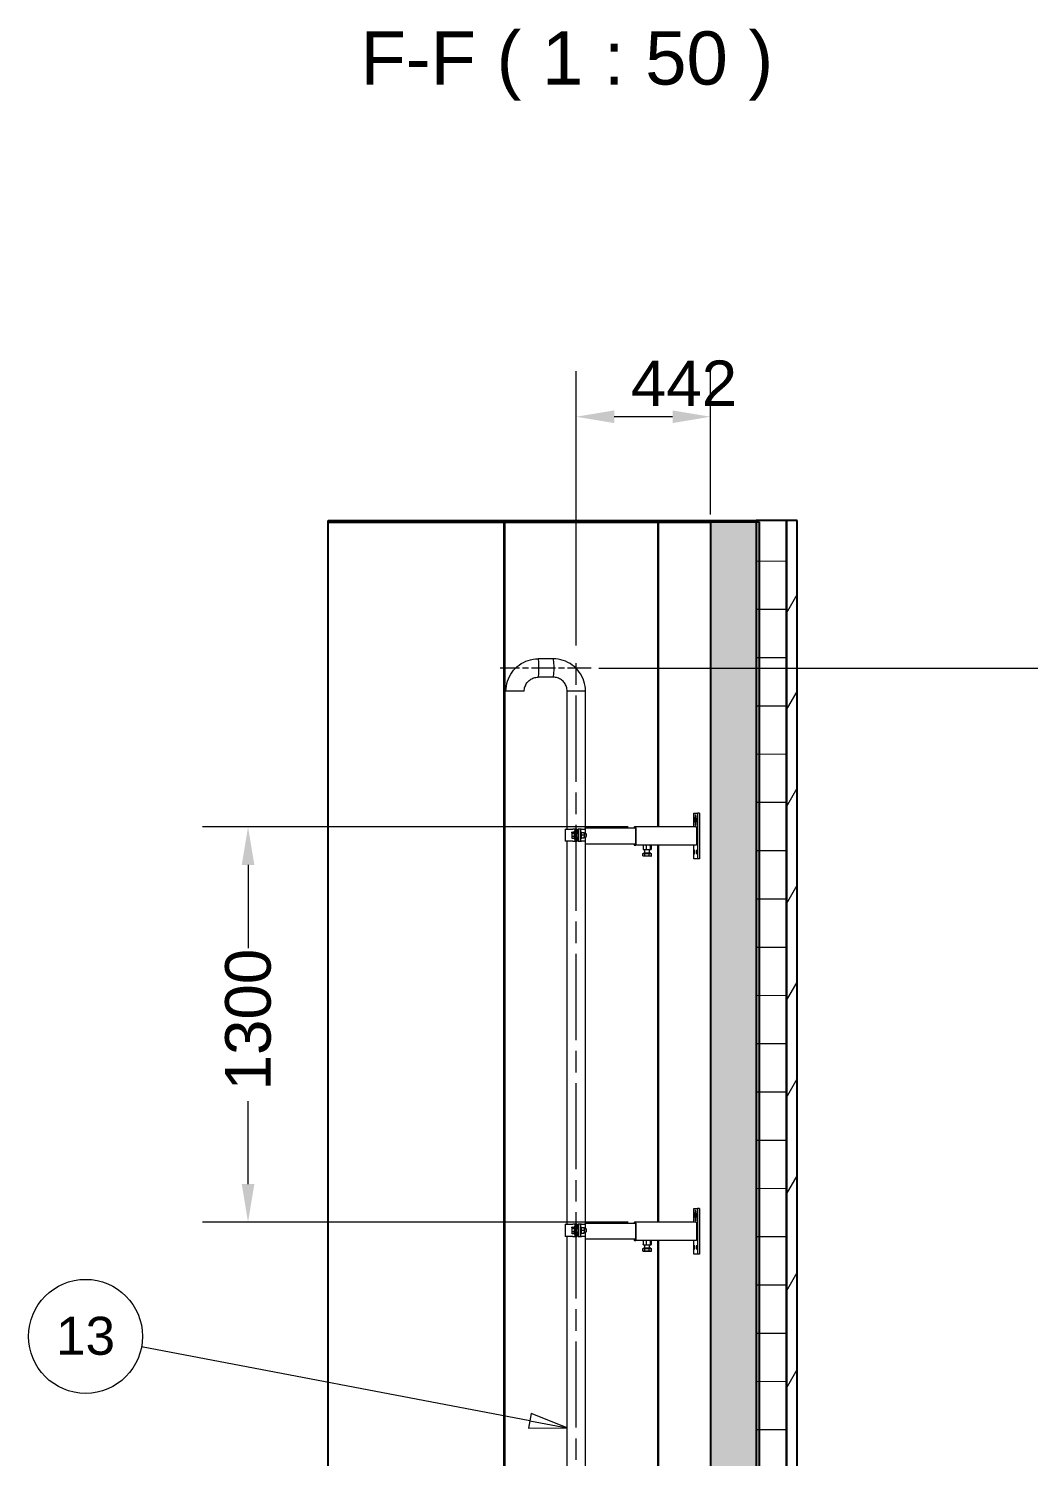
# Model space of a CAD drawing. Header units: millimetres. Extents: x -4172 to 126100, y -2 to 142133.
# Drawn here: x 33828 to 40407, y 9114 to 18509 of the extents above; entities that cross this region are included whole.
import ezdxf

# ---------------------------------------------------------------- set-up
doc = ezdxf.new("R2010")
doc.units = ezdxf.units.MM
doc.header["$LTSCALE"] = 100
doc.linetypes.add('CHAIN', pattern=[0.3543, 0.2362, -0.0295, 0.0591, -0.0295])
for name, color, linetype, lineweight in [('Centerline', 7, 'Continuous', 18), ('Dimension', 7, 'Continuous', 18), ('Hatch', 7, 'Continuous', 18), ('Symbol', 7, 'Continuous', 18), ('Visible', 7, 'Continuous', 25)]:
    doc.layers.add(name, color=color, linetype=linetype, lineweight=lineweight)
doc.layers.add('P_Condensate (CS)', color=40, linetype='Continuous', lineweight=18, true_color=0xffbf00)
doc.layers.add('P_Condensate Centerline', color=40, linetype='CHAIN', lineweight=18, true_color=0xffbf00)
doc.styles.add('Label Text', font='arial.ttf')
doc.styles.add('Note Text', font='arial.ttf')
doc.styles.add('Title', font='arial.ttf')
doc.dimstyles.new('Default - Method 2b', dxfattribs={"dimscale": 100, "dimtxt": 3, "dimasz": 2.5, "dimexe": 3, "dimexo": 0.5, "dimgap": 0.7, "dimtad": 0, "dimtoh": 1, "dimdec": 1, "dimrnd": 1e-08, "dimtxsty": 'Title', "dimcen": 0.09, "dimdle": 10, "dimclrd": 256, "dimclre": 256, "dimclrt": 7, "dimadec": 0, "dimazin": 2, "dimtfac": 0.833333, "dimtdec": 1, "dimtmove": 0, "dimatfit": 3, "dimfxl": 1, "dimtolj": 1, "dimlwd": -1, "dimlwe": -1, "dimarcsym": 0})

# ---------------------------------------------------------------- blocks, each defined once
blk = doc.blocks.new('*D80')
at = {"layer": 'Defpoints', "color": 0, "transparency": 16777216}
for p in [(37431.9, 15954.8), (38315.3, 15261.5), (37431.9, 14399.5)]:
    blk.add_point(p, dxfattribs=at)
at = {"layer": 'Dimension', "transparency": 16777216}
for p, q in [((37431.9, 14449.5), (37431.9, 16254.8)), ((38315.3, 15311.5), (38315.3, 16254.8)), ((38065.3, 15954.8), (37681.9, 15954.8))]:
    blk.add_line(p, q, dxfattribs=at)
for points in [[(37681.9, 15996.4), (37681.9, 15913.1), (37431.9, 15954.8)], [(38065.3, 15996.4), (38065.3, 15913.1), (38315.3, 15954.8)]]:
    blk.add_solid(points, dxfattribs=at)
at = {"layer": 'Dimension', "color": 7, "transparency": 16777216, "insert": (37791, 16024.8), "char_height": 300, "attachment_point": 7, "style": 'Title'}
blk.add_mtext('\\A1;442', dxfattribs=at)
blk = doc.blocks.new('*D81')
at = {"layer": 'Defpoints', "color": 0, "transparency": 16777216}
for p in [(37530.4, 14301.5), (39252.5, 4301.5), (40822, 4301.5)]:
    blk.add_point(p, dxfattribs=at)
at = {"layer": 'Dimension', "transparency": 16777216}
for p, q in [((37580.4, 14301.5), (41122, 14301.5)), ((40822, 14051.5), (40822, 9819)), ((40822, 4551.5), (40822, 8784.1)), ((39302.5, 4301.5), (41122, 4301.5))]:
    blk.add_line(p, q, dxfattribs=at)
for points in [[(40780.4, 14051.5), (40863.7, 14051.5), (40822, 14301.5)], [(40780.4, 4551.5), (40863.7, 4551.5), (40822, 4301.5)]]:
    blk.add_solid(points, dxfattribs=at)
at = {"layer": 'Dimension', "color": 7, "transparency": 16777216, "insert": (40975.2, 8854.1), "char_height": 300, "attachment_point": 7, "rotation": 90, "style": 'Title'}
blk.add_mtext('\\A1;5000', dxfattribs=at)
blk = doc.blocks.new('Balloon38')
at = {"layer": 'Symbol'}
for p, q in [((371.26, 93.482), (345.706, 98.342)), ((371.353, 93.974), (371.166, 92.991)), ((373.716, 93.015), (371.353, 93.974)), ((371.166, 92.991), (373.716, 93.015)), ((371.26, 93.482), (373.716, 93.015))]:
    blk.add_line(p, q, dxfattribs=at)
at = {"layer": 'Symbol', "flags": 128}
blk.add_lwpolyline([(371.166, 92.991), (373.716, 93.015), (371.353, 93.974), (371.166, 92.991)], dxfattribs=at)
at = {"layer": 'Symbol'}
blk.add_circle((342.026, 99.041), 3.75, dxfattribs=at)
blk.add_solid([(371.166, 92.991), (373.716, 93.015), (371.353, 93.974), (371.166, 92.991)], dxfattribs=at)
at = {"layer": 'Symbol', "insert": (342.026, 99.062), "char_height": 2.5, "attachment_point": 5, "style": 'Note Text'}
blk.add_mtext('13', dxfattribs=at)
blk = doc.blocks.new('*D90')
at = {"layer": 'Defpoints', "color": 0, "transparency": 16777216}
for p in [(35271.9, 13255.5), (37823.2, 13255.5), (37823.2, 10655.5)]:
    blk.add_point(p, dxfattribs=at)
at = {"layer": 'Dimension', "transparency": 16777216}
for p, q in [((37773.2, 13255.5), (34971.9, 13255.5)), ((35271.9, 13005.5), (35271.9, 12458.9)), ((35271.9, 10905.5), (35271.9, 11452.2)), ((37773.2, 10655.5), (34971.9, 10655.5))]:
    blk.add_line(p, q, dxfattribs=at)
for points in [[(35230.3, 13005.5), (35313.6, 13005.5), (35271.9, 13255.5)], [(35230.3, 10905.5), (35313.6, 10905.5), (35271.9, 10655.5)]]:
    blk.add_solid(points, dxfattribs=at)
at = {"layer": 'Dimension', "color": 7, "transparency": 16777216, "insert": (35425.2, 11522.2), "char_height": 300, "attachment_point": 7, "rotation": 90, "style": 'Title'}
blk.add_mtext('\\A1;1300', dxfattribs=at)

msp = doc.modelspace()

# ---------------------------------------------------------------- hatches: boundary and pattern name
at = {"layer": 'Hatch'}
h = msp.add_hatch(dxfattribs=at)
h.set_pattern_fill('AR-CONC', color=256, scale=53.832768, angle=165.122692, style=0)
h.set_pattern_definition([(215.1227, (0, 0), (-364.504, 131.7854), [40.3746, -444.1203]), (160.1227, (0, 0), (-31.775, -410.5295), [32.2997, -355.2963]), (265.5741, (-30.38, 11), (-396.279, -278.744), [34.313, -377.4442]), (211.3069, (-27.64, -104.06), (-532.389, 233.626), [60.562, -666.1805]), (261.7583, (-72, -84.6), (-620.926, -377.631), [51.47, -566.167]), (156.3069, (-27.64, -104.06), (-620.926, -377.631), [48.4495, -532.944]), (186.1227, (-72.76, -64.22), (-254.9116, 291.9772), [40.3746, -444.1203]), (131.1227, (-72.76, -64.22), (-226.8196, -343.6524), [32.2997, -355.2963]), (236.5741, (-94, -39.9), (-481.7312, -51.6752), [34.313, -377.4442]), (202.6227, (0, 0), (-52.3377, -171.51792), [0, -350.9896, 0, -360.6795, 0, -356.6421]), (172.6227, (0, 0), (-191.3842, -168.8449), [0, -205.6412, 0, -342.9147, 0, -135.9277]), (132.6227, (116.02, -30.82), (-274.62065, 85.5175), [0, -134.5819, 0, -419.8956, 0, -557.1692]), (122.6227, (168.05, -44.64), (-317.2572, 28.5227), [0, -174.9565, 0, -278.8537, 0, -395.6708])])
h.paths.add_polyline_path([(38315.34, 3201.54), (38636.32, 3201.54), (38636.32, 3541.54), (38636.32, 15261.54), (38615.62, 15261.54), (38315.34, 15261.54)])
h = msp.add_hatch(dxfattribs=at)
h.set_pattern_fill('ANSI31', color=256, scale=2540, angle=135.12267, style=0)
h.set_pattern_definition([(180.1227, (0, 0), (0.6798, -317.4993), [])])
h.paths.add_polyline_path([(38615.62, 15271.54), (38615.62, 15261.54), (38615.62, 3541.54), (38636.32, 3541.54), (38815.62, 3541.54), (38815.62, 15271.54)])
h = msp.add_hatch(dxfattribs=at)
h.set_pattern_fill('ANSI31', color=256, scale=2540, angle=195.122868, style=0)
h.set_pattern_definition([(240.1229, (0, 0), (275.3029, -158.16), [])])
h.paths.add_polyline_path([(38885.62, 15271.54), (38815.62, 15271.54), (38815.62, 3541.54), (38885.62, 3541.54)])

# ---------------------------------------------------------------- linework, layer by layer
at = {"layer": 'Centerline', "linetype": 'CHAIN', "ltscale": 6.66334}
msp.add_line((37530.39, 14301.54), (36930.73, 14301.54), dxfattribs=at)
at = {"layer": 'P_Condensate (CS)'}
for p, q in [((37280.39, 14361.84), (37180.73, 14361.84)), ((37280.39, 14241.24), (37180.73, 14241.24)), ((37089.55, 14149.54), (36968.95, 14149.54)), ((37492.17, 14149.54), (37371.57, 14149.54)), ((37371.57, 13241.54), (37371.57, 14149.54)), ((37492.17, 14149.54), (37371.57, 14149.54)), ((37492.17, 13249.54), (37492.17, 14149.54)), ((38204.77, 13345.54), (38229.57, 13345.54)), ((38204.77, 13255.54), (38204.77, 13345.54)), ((38229.57, 13345.54), (38229.57, 13045.54)), ((38241.53, 13345.54), (38229.57, 13345.54)), ((38241.53, 13345.54), (38241.53, 13045.54)), ((37489.99, 13249.54), (37489.99, 13241.54)), ((37489.99, 13249.54), (37491.08, 13249.54)), ((37491.08, 13249.54), (37821.35, 13249.54)), ((37813.58, 13251.54), (37813.58, 13249.54)), ((37823.17, 13255.54), (37813.91, 13255.54)), ((37821.35, 13249.54), (37823.01, 13249.54)), ((37823.01, 13249.54), (37823.01, 13141.54)), ((38221.8, 13255.54), (37823.17, 13255.54)), ((37823.5, 13139.54), (37823.5, 13251.54)), ((38214.66, 13306.54), (38217.17, 13336.95)), ((38215.93, 13306.54), (38214.66, 13306.54)), ((38217.17, 13335.54), (38214.86, 13307.54)), ((38214.86, 13307.54), (38216.02, 13307.54)), ((38215.16, 13306.54), (38215.24, 13307.54)), ((38215.93, 13306.54), (38216.02, 13306.54)), ((38215.93, 13264.54), (38215.93, 13306.54)), ((38218.41, 13264.54), (38215.93, 13264.54)), ((38216.02, 13307.54), (38216.02, 13265.54)), ((38216.02, 13265.54), (38218.33, 13265.54)), ((38216.31, 13322.68), (38216.47, 13322.68)), ((38216.31, 13313.95), (38216.31, 13322.68)), ((38216.43, 13264.54), (38216.43, 13265.54)), ((38216.47, 13322.68), (38216.47, 13313.95)), ((38216.73, 13309.98), (38217.06, 13309.98)), ((38217, 13322.68), (38217.15, 13322.68)), ((38217, 13313.9), (38217, 13322.68)), ((38217.15, 13322.68), (38217.15, 13313.95)), ((38217.17, 13336.95), (38219.69, 13306.54)), ((38219.49, 13307.54), (38217.17, 13335.54)), ((38217.17, 13335.54), (38217.29, 13335.54)), ((38217.37, 13322.68), (38217.66, 13322.68)), ((38217.37, 13308.68), (38217.37, 13322.68)), ((38217.53, 13308.68), (38217.37, 13308.68)), ((38217.65, 13321.07), (38217.53, 13321.07)), ((38217.53, 13321.07), (38217.53, 13315.49)), ((38217.53, 13315.49), (38217.63, 13315.49)), ((38217.53, 13313.9), (38217.53, 13308.68)), ((38217.66, 13313.9), (38217.53, 13313.9)), ((38217.63, 13315.49), (38218.01, 13315.49)), ((38217.65, 13321.07), (38218.03, 13321.07)), ((38217.87, 13321.07), (38217.87, 13322.37)), ((38217.87, 13314.32), (38217.87, 13315.49)), ((38217.88, 13316.33), (38218.06, 13316.33)), ((38218.33, 13265.54), (38218.33, 13307.54)), ((38218.33, 13307.54), (38219.49, 13307.54)), ((38218.33, 13265.54), (38218.41, 13265.54)), ((38218.41, 13306.54), (38218.41, 13264.54)), ((38219.69, 13306.54), (38218.41, 13306.54)), ((38218.83, 13306.54), (38218.83, 13307.54)), ((38219.49, 13307.54), (38219.6, 13307.54)), ((38222.13, 13251.54), (38222.13, 13139.54)), ((37359.57, 13241.54), (37409.64, 13241.54)), ((37359.57, 13241.54), (37359.57, 13161.54)), ((37409.64, 13161.54), (37359.57, 13161.54)), ((37371.57, 10641.54), (37371.57, 13161.54)), ((37402.59, 13219.06), (37403.44, 13221.47)), ((37402.59, 13184.01), (37402.62, 13183.94)), ((37403.59, 13221.9), (37416.54, 13221.9)), ((37404.29, 13181.18), (37417.23, 13181.18)), ((37405.23, 13215.34), (37418.17, 13215.34)), ((37405.57, 13194.98), (37418.51, 13194.98)), ((37420.67, 13241.54), (37409.64, 13241.54)), ((37409.64, 13161.54), (37420.67, 13161.54)), ((37416.54, 13221.9), (37417.35, 13218.62)), ((37417.12, 13219.54), (37417.88, 13219.54)), ((37417.87, 13188.08), (37417.23, 13181.18)), ((37417.35, 13218.62), (37418.17, 13215.34)), ((37417.45, 13183.54), (37417.88, 13183.54)), ((37418.51, 13194.98), (37417.87, 13188.08)), ((37422.86, 13225.54), (37417.88, 13225.54)), ((37422.86, 13177.54), (37417.88, 13177.54)), ((37418.17, 13215.34), (37418.34, 13205.16)), ((37418.34, 13205.16), (37418.51, 13194.98)), ((37425.02, 13241.54), (37420.67, 13241.54)), ((37420.67, 13161.54), (37425.02, 13161.54)), ((37436.98, 13241.54), (37425.02, 13241.54)), ((37425.02, 13161.54), (37436.98, 13161.54)), ((37437.42, 13213.54), (37446.78, 13213.54)), ((37437.42, 13189.54), (37446.78, 13189.54)), ((37444.49, 13241.54), (37444.59, 13241.54)), ((37444.49, 13241.54), (37444.49, 13213.54)), ((37444.49, 13189.54), (37444.49, 13161.54)), ((37444.59, 13161.54), (37444.49, 13161.54)), ((37448.94, 13241.54), (37444.59, 13241.54)), ((37444.59, 13161.54), (37448.94, 13161.54)), ((37460.9, 13241.54), (37448.94, 13241.54)), ((37448.94, 13161.54), (37460.9, 13161.54)), ((37465.13, 13241.54), (37460.9, 13241.54)), ((37460.9, 13161.54), (37465.13, 13161.54)), ((37463.72, 13225.54), (37461.21, 13225.54)), ((37463.72, 13177.54), (37461.21, 13177.54)), ((37465.13, 13241.54), (37491.99, 13241.54)), ((37491.99, 13161.54), (37465.13, 13161.54)), ((37465.59, 13219.54), (37483.5, 13219.54)), ((37465.59, 13183.54), (37483.5, 13183.54)), ((37484.36, 13201.54), (37466.45, 13201.54)), ((37483.99, 13219.06), (37483.82, 13219.54)), ((37483.99, 13184.01), (37483.82, 13183.54)), ((37484.76, 13213.54), (37495.61, 13213.54)), ((37484.76, 13189.54), (37495.61, 13189.54)), ((37491.99, 13213.54), (37491.99, 13230.54)), ((37491.99, 13143.54), (37491.99, 13189.54)), ((37492.65, 13213.54), (37492.65, 13230.54)), ((37492.65, 13143.54), (37492.65, 13189.54)), ((37497.67, 13211.5), (37495.69, 13213.5)), ((37497.67, 13191.57), (37495.69, 13189.58)), ((37491.99, 13143.54), (37492.65, 13143.54)), ((37492.17, 10649.54), (37492.17, 13143.54)), ((37823.01, 13143.54), (37492.65, 13143.54)), ((37813.58, 13143.54), (37813.58, 13139.54)), ((37813.91, 13135.54), (37823.17, 13135.54)), ((37814.08, 13141.54), (37814.08, 13143.54)), ((37823.01, 13141.54), (37814.08, 13141.54)), ((38221.8, 13135.54), (37823.17, 13135.54)), ((37870.61, 13064.89), (37870.61, 13081.94)), ((37870.61, 13081.94), (37876.77, 13081.94)), ((37871.36, 13134.19), (37871.36, 13107.89)), ((37874.27, 13063.54), (37871.48, 13064.55)), ((37874.27, 13135.54), (37873.28, 13135.18)), ((37874.27, 13106.54), (37873.28, 13106.9)), ((37874.27, 13106.54), (37880.96, 13106.54)), ((37922.27, 13083.54), (37874.27, 13083.54)), ((37874.27, 13081.94), (37874.27, 13083.54)), ((37876.77, 13063.54), (37874.27, 13063.54)), ((37876.77, 13081.94), (37882.93, 13081.94)), ((37896.76, 13063.54), (37876.77, 13063.54)), ((37880.96, 13106.54), (37904.01, 13106.54)), ((37882.27, 13083.54), (37882.27, 13106.54)), ((37882.93, 13081.94), (37896.76, 13081.94)), ((37882.93, 13064.89), (37882.93, 13081.94)), ((37890.56, 13134.19), (37890.56, 13107.89)), ((37896.76, 13081.94), (37910.58, 13081.94)), ((37918.26, 13063.54), (37896.76, 13063.54)), ((37904.01, 13106.54), (37921.32, 13106.54)), ((37910.58, 13064.89), (37910.58, 13081.94)), ((37910.58, 13081.94), (37918.26, 13081.94)), ((37914.27, 13083.54), (37914.27, 13106.54)), ((37917.46, 13134.19), (37917.46, 13107.89)), ((37918.26, 13081.94), (37925.93, 13081.94)), ((37922.27, 13063.54), (37918.26, 13063.54)), ((37921.32, 13106.54), (37922.27, 13106.54)), ((37922.27, 13135.54), (37923.26, 13135.18)), ((37922.27, 13106.54), (37923.26, 13106.9)), ((37922.27, 13081.94), (37922.27, 13083.54)), ((37922.27, 13063.54), (37925.06, 13064.55)), ((37925.18, 13134.19), (37925.18, 13107.89)), ((37925.93, 13064.89), (37925.93, 13081.94)), ((38204.77, 13045.54), (38204.77, 13135.54)), ((38229.57, 13045.54), (38204.77, 13045.54)), ((38241.53, 13045.54), (38229.57, 13045.54)), ((38204.77, 10745.54), (38229.57, 10745.54)), ((38204.77, 10655.54), (38204.77, 10745.54)), ((38214.66, 10706.54), (38217.17, 10736.95)), ((38217.17, 10735.54), (38214.86, 10707.54)), ((38216.31, 10722.68), (38216.47, 10722.68)), ((38216.31, 10713.95), (38216.31, 10722.68)), ((38216.47, 10722.68), (38216.47, 10713.95)), ((38217, 10722.68), (38217.15, 10722.68)), ((38217, 10713.9), (38217, 10722.68)), ((38217.15, 10722.68), (38217.15, 10713.95)), ((38217.17, 10736.95), (38219.69, 10706.54)), ((38219.49, 10707.54), (38217.17, 10735.54)), ((38217.17, 10735.54), (38217.29, 10735.54)), ((38217.37, 10722.68), (38217.66, 10722.68)), ((38217.37, 10708.68), (38217.37, 10722.68)), ((38217.65, 10721.07), (38217.53, 10721.07)), ((38217.53, 10721.07), (38217.53, 10715.49)), ((38217.53, 10715.49), (38217.63, 10715.49)), ((38217.53, 10713.9), (38217.53, 10708.68)), ((38217.66, 10713.9), (38217.53, 10713.9)), ((38217.63, 10715.49), (38218.01, 10715.49)), ((38217.65, 10721.07), (38218.03, 10721.07)), ((38217.87, 10721.07), (38217.87, 10722.37)), ((38217.87, 10714.32), (38217.87, 10715.49)), ((38217.88, 10716.33), (38218.06, 10716.33)), ((38229.57, 10745.54), (38229.57, 10445.54)), ((38241.53, 10745.54), (38229.57, 10745.54)), ((38241.53, 10745.54), (38241.53, 10445.54)), ((37359.57, 10641.54), (37409.64, 10641.54)), ((37359.57, 10641.54), (37359.57, 10561.54)), ((37402.59, 10619.06), (37403.44, 10621.47)), ((37403.59, 10621.9), (37416.54, 10621.9)), ((37420.67, 10641.54), (37409.64, 10641.54)), ((37416.54, 10621.9), (37417.35, 10618.62)), ((37417.12, 10619.54), (37417.88, 10619.54)), ((37417.35, 10618.62), (37418.17, 10615.34)), ((37422.86, 10625.54), (37417.88, 10625.54)), ((37425.02, 10641.54), (37420.67, 10641.54)), ((37436.98, 10641.54), (37425.02, 10641.54)), ((37444.49, 10641.54), (37444.59, 10641.54)), ((37444.49, 10641.54), (37444.49, 10613.54)), ((37448.94, 10641.54), (37444.59, 10641.54)), ((37460.9, 10641.54), (37448.94, 10641.54)), ((37465.13, 10641.54), (37460.9, 10641.54)), ((37463.72, 10625.54), (37461.21, 10625.54)), ((37465.13, 10641.54), (37491.99, 10641.54)), ((37465.59, 10619.54), (37483.5, 10619.54)), ((37483.99, 10619.06), (37483.82, 10619.54)), ((37489.99, 10649.54), (37489.99, 10641.54)), ((37489.99, 10649.54), (37491.08, 10649.54)), ((37491.08, 10649.54), (37821.35, 10649.54)), ((37491.99, 10613.54), (37491.99, 10630.54)), ((37492.65, 10613.54), (37492.65, 10630.54)), ((37813.58, 10651.54), (37813.58, 10649.54)), ((37823.17, 10655.54), (37813.91, 10655.54)), ((37821.35, 10649.54), (37823.01, 10649.54)), ((37823.01, 10649.54), (37823.01, 10541.54)), ((38221.8, 10655.54), (37823.17, 10655.54)), ((37823.5, 10539.54), (37823.5, 10651.54)), ((38215.93, 10706.54), (38214.66, 10706.54)), ((38214.86, 10707.54), (38216.02, 10707.54)), ((38215.16, 10706.54), (38215.24, 10707.54)), ((38215.93, 10706.54), (38216.02, 10706.54)), ((38215.93, 10664.54), (38215.93, 10706.54)), ((38218.41, 10664.54), (38215.93, 10664.54)), ((38216.02, 10707.54), (38216.02, 10665.54)), ((38216.02, 10665.54), (38218.33, 10665.54)), ((38216.43, 10664.54), (38216.43, 10665.54)), ((38216.73, 10709.98), (38217.06, 10709.98)), ((38217.53, 10708.68), (38217.37, 10708.68)), ((38218.33, 10665.54), (38218.33, 10707.54)), ((38218.33, 10707.54), (38219.49, 10707.54)), ((38218.33, 10665.54), (38218.41, 10665.54)), ((38218.41, 10706.54), (38218.41, 10664.54)), ((38219.69, 10706.54), (38218.41, 10706.54)), ((38218.83, 10706.54), (38218.83, 10707.54)), ((38219.49, 10707.54), (38219.6, 10707.54)), ((38222.13, 10651.54), (38222.13, 10539.54)), ((37409.64, 10561.54), (37359.57, 10561.54)), ((37371.57, 8041.54), (37371.57, 10561.54)), ((37402.59, 10584.01), (37402.62, 10583.94)), ((37404.29, 10581.18), (37417.23, 10581.18)), ((37405.23, 10615.34), (37418.17, 10615.34)), ((37405.57, 10594.98), (37418.51, 10594.98)), ((37409.64, 10561.54), (37420.67, 10561.54)), ((37417.87, 10588.08), (37417.23, 10581.18)), ((37417.45, 10583.54), (37417.88, 10583.54)), ((37418.51, 10594.98), (37417.87, 10588.08)), ((37422.86, 10577.54), (37417.88, 10577.54)), ((37418.17, 10615.34), (37418.34, 10605.16)), ((37418.34, 10605.16), (37418.51, 10594.98)), ((37420.67, 10561.54), (37425.02, 10561.54)), ((37425.02, 10561.54), (37436.98, 10561.54)), ((37437.42, 10613.54), (37446.78, 10613.54)), ((37437.42, 10589.54), (37446.78, 10589.54)), ((37444.49, 10589.54), (37444.49, 10561.54)), ((37444.59, 10561.54), (37444.49, 10561.54)), ((37444.59, 10561.54), (37448.94, 10561.54)), ((37448.94, 10561.54), (37460.9, 10561.54)), ((37460.9, 10561.54), (37465.13, 10561.54)), ((37463.72, 10577.54), (37461.21, 10577.54)), ((37491.99, 10561.54), (37465.13, 10561.54)), ((37465.59, 10583.54), (37483.5, 10583.54)), ((37484.36, 10601.54), (37466.45, 10601.54)), ((37483.99, 10584.01), (37483.82, 10583.54)), ((37484.76, 10613.54), (37495.61, 10613.54)), ((37484.76, 10589.54), (37495.61, 10589.54)), ((37491.99, 10543.54), (37491.99, 10589.54)), ((37491.99, 10543.54), (37492.65, 10543.54)), ((37492.17, 8049.54), (37492.17, 10543.54)), ((37492.65, 10543.54), (37492.65, 10589.54)), ((37823.01, 10543.54), (37492.65, 10543.54)), ((37497.67, 10611.5), (37495.69, 10613.5)), ((37497.67, 10591.57), (37495.69, 10589.58)), ((37813.58, 10543.54), (37813.58, 10539.54)), ((37813.91, 10535.54), (37823.17, 10535.54)), ((37814.08, 10541.54), (37814.08, 10543.54)), ((37823.01, 10541.54), (37814.08, 10541.54)), ((38221.8, 10535.54), (37823.17, 10535.54)), ((37871.36, 10534.19), (37871.36, 10507.89)), ((37874.27, 10535.54), (37873.28, 10535.18)), ((37890.56, 10534.19), (37890.56, 10507.89)), ((37917.46, 10534.19), (37917.46, 10507.89)), ((37922.27, 10535.54), (37923.26, 10535.18)), ((37925.18, 10534.19), (37925.18, 10507.89)), ((38204.77, 10445.54), (38204.77, 10535.54)), ((37870.61, 10464.89), (37870.61, 10481.94)), ((37870.61, 10481.94), (37876.77, 10481.94)), ((37874.27, 10463.54), (37871.48, 10464.55)), ((37874.27, 10506.54), (37873.28, 10506.9)), ((37874.27, 10506.54), (37880.96, 10506.54)), ((37922.27, 10483.54), (37874.27, 10483.54)), ((37874.27, 10481.94), (37874.27, 10483.54)), ((37876.77, 10463.54), (37874.27, 10463.54)), ((37876.77, 10481.94), (37882.93, 10481.94)), ((37896.76, 10463.54), (37876.77, 10463.54)), ((37880.96, 10506.54), (37904.01, 10506.54)), ((37882.27, 10483.54), (37882.27, 10506.54)), ((37882.93, 10481.94), (37896.76, 10481.94)), ((37882.93, 10464.89), (37882.93, 10481.94)), ((37896.76, 10481.94), (37910.58, 10481.94)), ((37918.26, 10463.54), (37896.76, 10463.54)), ((37904.01, 10506.54), (37921.32, 10506.54)), ((37910.58, 10464.89), (37910.58, 10481.94)), ((37910.58, 10481.94), (37918.26, 10481.94)), ((37914.27, 10483.54), (37914.27, 10506.54)), ((37918.26, 10481.94), (37925.93, 10481.94)), ((37922.27, 10463.54), (37918.26, 10463.54)), ((37921.32, 10506.54), (37922.27, 10506.54)), ((37922.27, 10506.54), (37923.26, 10506.9)), ((37922.27, 10481.94), (37922.27, 10483.54)), ((37922.27, 10463.54), (37925.06, 10464.55)), ((37925.93, 10464.89), (37925.93, 10481.94)), ((38229.57, 10445.54), (38204.77, 10445.54)), ((38241.53, 10445.54), (38229.57, 10445.54))]:
    msp.add_line(p, q, dxfattribs=at)
for centre, major_axis, start_param, end_param in [((37180.73, 14301.54), (0, -60.3), 0.0000001, 3.1415927), ((37180.73, 14301.54), (0, 60.3), 3.1415927, 6.2831853), ((37280.39, 14301.54), (0, -60.3), 0, 3.1415927), ((37280.39, 14301.54), (0, -60.3), 0, 3.1415927), ((37491.08, 13230.54), (0, 19), 4.712389, 6.2831853), ((37813.91, 13251.54), (0, 4), 0, 1.5707963), ((37823.17, 13251.54), (0, 4), 4.712389, 6.2831853), ((38221.8, 13251.54), (0, 4), 4.712389, 6.2831853), ((37402.93, 13201.54), (0, 18), 0.7259889, 1.7731864), ((37402.93, 13201.54), (0, -18), 4.9147791, 5.9619766), ((37402.93, 13201.54), (0, 18), 5.9619766, 7.0091742), ((37402.93, 13201.54), (0, -18), 5.9619766, 7.0091742), ((37402.93, 13201.54), (0, 18), 4.9147791, 5.9619766), ((37402.93, 13201.54), (0, -18), 0.7259889, 1.7731864), ((37417.88, 13201.54), (0, 24), 2.5836552, 6.899932), ((37417.88, 13201.54), (0, 18), 3.1415927, 6.2831853), ((37422.86, 13201.54), (0, 24), 3.1415927, 6.2831853), ((37413.93, 13201.54), (0, -140), 1.2810462, 1.8605464), ((37425.89, 13201.54), (0, 140), 4.4226389, 5.0021391), ((37446.78, 13201.54), (0, 12), 3.1415927, 6.2831853), ((37437.85, 13201.54), (0, -140), 1.2810462, 1.8605464), ((37449.81, 13201.54), (0, 140), 4.4226389, 5.0021391), ((37463.72, 13201.54), (0, 24), 3.1415927, 6.2831853), ((37483.65, 13201.54), (0, 18), 5.2359878, 6.0532258), ((37483.65, 13201.54), (0, -18), 0.2299595, 1.0471976), ((37483.65, 13201.54), (0, -18), 1.0471976, 2.0943951), ((37495.61, 13201.54), (0, 12), 3.1415927, 6.2831853), ((37497.6, 13201.54), (0, 10), 3.2246508, 6.2001272), ((37813.91, 13139.54), (0, -4), 4.712389, 6.2831853), ((37823.17, 13139.54), (0, -4), 0, 1.5707963), ((38221.8, 13139.54), (0, -4), 0, 1.5707963), ((37402.93, 10601.54), (0, 18), 5.9619766, 7.0091742), ((37402.93, 10601.54), (0, 18), 4.9147791, 5.9619766), ((37417.88, 10601.54), (0, 24), 2.5836552, 6.899932), ((37417.88, 10601.54), (0, 18), 3.1415927, 6.2831853), ((37422.86, 10601.54), (0, 24), 3.1415927, 6.2831853), ((37413.93, 10601.54), (0, -140), 1.2810462, 1.8605464), ((37425.89, 10601.54), (0, 140), 4.4226389, 5.0021391), ((37437.85, 10601.54), (0, -140), 1.2810462, 1.8605464), ((37449.81, 10601.54), (0, 140), 4.4226389, 5.0021391), ((37463.72, 10601.54), (0, 24), 3.1415927, 6.2831853), ((37483.65, 10601.54), (0, 18), 5.2359878, 6.0532258), ((37491.08, 10630.54), (0, 19), 4.712389, 6.2831853), ((37813.91, 10651.54), (0, 4), 0, 1.5707963), ((37823.17, 10651.54), (0, 4), 4.712389, 6.2831853), ((38221.8, 10651.54), (0, 4), 4.712389, 6.2831853), ((37402.93, 10601.54), (0, 18), 0.7259889, 1.7731864), ((37402.93, 10601.54), (0, -18), 4.9147791, 5.9619766), ((37402.93, 10601.54), (0, -18), 5.9619766, 7.0091742), ((37402.93, 10601.54), (0, -18), 0.7259889, 1.7731864), ((37446.78, 10601.54), (0, 12), 3.1415927, 6.2831853), ((37483.65, 10601.54), (0, -18), 0.2299595, 1.0471976), ((37483.65, 10601.54), (0, -18), 1.0471976, 2.0943951), ((37495.61, 10601.54), (0, 12), 3.1415927, 6.2831853), ((37497.6, 10601.54), (0, 10), 3.2246508, 6.2001272), ((37813.91, 10539.54), (0, -4), 4.712389, 6.2831853), ((37823.17, 10539.54), (0, -4), 0, 1.5707963), ((38221.8, 10539.54), (0, -4), 0, 1.5707963)]:
    msp.add_ellipse(centre, major_axis=major_axis, ratio=0.0826786, start_param=start_param, end_param=end_param, dxfattribs=at)
for centre in [(38208.49, 13300.54), (38225.85, 13300.54), (38208.49, 13090.54), (38225.85, 13090.54), (38208.49, 10700.54), (38225.85, 10700.54), (38208.49, 10490.54), (38225.85, 10490.54)]:
    msp.add_ellipse(centre, major_axis=(0, 14), ratio=0.0826786, dxfattribs=at)
for points in [[(36968.95, 14149.54), (36968.95, 14171.75), (36972.46, 14193.95), (36986.14, 14236.21), (36996.32, 14256.26), (37022.37, 14292.23), (37038.23, 14308.15), (37074.11, 14334.31), (37094.13, 14344.55), (37136.34, 14358.31), (37158.53, 14361.84), (37180.73, 14361.84)], [(37492.17, 14149.54), (37492.17, 14171.75), (37488.67, 14193.95), (37474.98, 14236.21), (37464.81, 14256.26), (37438.76, 14292.23), (37422.89, 14308.15), (37387.01, 14334.31), (37367, 14344.55), (37324.79, 14358.31), (37302.59, 14361.84), (37280.39, 14361.84)], [(37089.55, 14149.54), (37089.55, 14159.16), (37091.07, 14168.78), (37097, 14187.08), (37101.4, 14195.75), (37112.65, 14211.29), (37119.49, 14218.15), (37134.94, 14229.41), (37143.55, 14233.81), (37161.68, 14239.72), (37171.21, 14241.24), (37180.73, 14241.24)], [(37371.57, 14149.54), (37371.57, 14159.16), (37370.05, 14168.78), (37364.13, 14187.08), (37359.72, 14195.75), (37348.47, 14211.29), (37341.63, 14218.15), (37326.18, 14229.41), (37317.58, 14233.81), (37299.44, 14239.72), (37289.92, 14241.24), (37280.39, 14241.24)]]:
    msp.add_open_spline(points, degree=3, knots=[3.1415927, 3.1415927, 3.1415927, 3.1415927, 3.4557519, 3.4557519, 3.7699112, 3.7699112, 4.0840704, 4.0840704, 4.3982297, 4.3982297, 4.712389, 4.712389, 4.712389, 4.712389], dxfattribs=at)
for points in [[(38216.43, 13309.68), (38216.36, 13310.41), (38216.31, 13312.45), (38216.31, 13313.95)], [(38216.73, 13308.39), (38216.63, 13308.39), (38216.48, 13309.04), (38216.43, 13309.68)], [(38216.47, 13313.95), (38216.47, 13312.97), (38216.49, 13311.66), (38216.52, 13311.12)], [(38216.52, 13311.12), (38216.55, 13310.56), (38216.66, 13309.98), (38216.73, 13309.98)], [(38216.73, 13309.98), (38216.81, 13309.98), (38216.92, 13310.56), (38216.95, 13311.12)], [(38217.04, 13309.68), (38216.99, 13309.03), (38216.84, 13308.39), (38216.73, 13308.39)], [(38216.92, 13309.68), (38216.91, 13309.83), (38216.9, 13309.98)], [(38216.98, 13309.12), (38216.95, 13309.36), (38216.92, 13309.68)], [(38216.95, 13311.12), (38216.98, 13311.66), (38217, 13312.96), (38217, 13313.9)], [(38217.15, 13313.95), (38217.15, 13312.49), (38217.1, 13310.4), (38217.04, 13309.68)], [(38217.63, 13315.49), (38217.73, 13315.49), (38217.84, 13315.86), (38217.88, 13316.33)], [(38217.86, 13320.54), (38217.82, 13320.84), (38217.73, 13321.07), (38217.65, 13321.07)], [(38217.66, 13322.68), (38217.77, 13322.68), (38217.91, 13322.28), (38217.97, 13321.81)], [(38218, 13315.36), (38217.94, 13314.64), (38217.78, 13313.9), (38217.66, 13313.9)], [(38217.94, 13318.41), (38217.94, 13319.13), (38217.9, 13320.2), (38217.86, 13320.54)], [(38217.88, 13316.33), (38217.91, 13316.75), (38217.94, 13317.74), (38217.94, 13318.41)], [(38217.97, 13321.81), (38218.03, 13321.28), (38218.1, 13319.63), (38218.1, 13318.46)], [(38218.1, 13318.46), (38218.1, 13317.56), (38218.05, 13315.92), (38218, 13315.36)], [(38216.43, 10709.68), (38216.36, 10710.41), (38216.31, 10712.45), (38216.31, 10713.95)], [(38216.47, 10713.95), (38216.47, 10712.97), (38216.49, 10711.66), (38216.52, 10711.12)], [(38216.52, 10711.12), (38216.55, 10710.56), (38216.66, 10709.98), (38216.73, 10709.98)], [(38216.73, 10709.98), (38216.81, 10709.98), (38216.92, 10710.56), (38216.95, 10711.12)], [(38216.95, 10711.12), (38216.98, 10711.66), (38217, 10712.96), (38217, 10713.9)], [(38217.15, 10713.95), (38217.15, 10712.49), (38217.1, 10710.4), (38217.04, 10709.68)], [(38217.63, 10715.49), (38217.73, 10715.49), (38217.84, 10715.86), (38217.88, 10716.33)], [(38217.86, 10720.54), (38217.82, 10720.84), (38217.73, 10721.07), (38217.65, 10721.07)], [(38217.66, 10722.68), (38217.77, 10722.68), (38217.91, 10722.28), (38217.97, 10721.81)], [(38218, 10715.36), (38217.94, 10714.64), (38217.78, 10713.9), (38217.66, 10713.9)], [(38217.94, 10718.41), (38217.94, 10719.13), (38217.9, 10720.2), (38217.86, 10720.54)], [(38217.88, 10716.33), (38217.91, 10716.75), (38217.94, 10717.74), (38217.94, 10718.41)], [(38217.97, 10721.81), (38218.03, 10721.28), (38218.1, 10719.63), (38218.1, 10718.46)], [(38218.1, 10718.46), (38218.1, 10717.56), (38218.05, 10715.92), (38218, 10715.36)], [(38216.73, 10708.39), (38216.63, 10708.39), (38216.48, 10709.04), (38216.43, 10709.68)], [(38217.04, 10709.68), (38216.99, 10709.03), (38216.84, 10708.39), (38216.73, 10708.39)], [(38216.92, 10709.68), (38216.91, 10709.83), (38216.9, 10709.98)], [(38216.98, 10709.12), (38216.95, 10709.36), (38216.92, 10709.68)]]:
    msp.add_open_spline(points, degree=2, dxfattribs=at)
for points, weights in [([(37402.62, 13183.94), (37403.07, 13182.65), (37404.29, 13181.18)], [1.01113920297, 1.03410532363, 1.00403051866]), ([(37403.4, 13218.62), (37403.02, 13220.14), (37403.59, 13221.9)], [1, 1.04004449402, 1.00403051866]), ([(37405.23, 13215.34), (37403.78, 13217.09), (37403.4, 13218.62)], [1.00403051866, 1.04004449402, 1]), ([(37403.59, 13221.9), (37403.51, 13221.68), (37403.44, 13221.47)], [1.00403051866, 1.00608381719, 1.0078898809]), ([(37404.29, 13181.18), (37403.62, 13184.87), (37403.92, 13188.08)], [1.00403051866, 1.04004449402, 1]), ([(37403.92, 13188.08), (37404.22, 13191.28), (37405.57, 13194.98)], [1, 1.04004449402, 1.00403051866]), ([(37404.39, 13205.16), (37404.31, 13209.88), (37405.23, 13215.34)], [1, 1.04004449402, 1.00403051866]), ([(37405.57, 13194.98), (37404.47, 13200.43), (37404.39, 13205.16)], [1.00403051866, 1.04004449402, 1]), ([(37465.03, 13219.54), (37465.29, 13219.54), (37465.59, 13219.54)], [1.12891498948, 1.13983581333, 1.14735010412]), ([(37465.59, 13183.54), (37465.29, 13183.54), (37465.03, 13183.54)], [1.14735010412, 1.13983581333, 1.12891498948]), ([(37465.59, 13219.54), (37465.38, 13218.22), (37465.24, 13216.99)], [1.14735010412, 1.13743874192, 1.12160081122]), ([(37465.24, 13186.08), (37465.38, 13184.85), (37465.59, 13183.54)], [1.12160081122, 1.13743874192, 1.14735010412]), ([(37465.69, 13204.94), (37465.99, 13203.31), (37466.45, 13201.54)], [1.11000226936, 1.13402903397, 1.14735010412]), ([(37466.45, 13201.54), (37465.99, 13199.77), (37465.69, 13198.14)], [1.14735010412, 1.13402903397, 1.11000226936]), ([(37483.5, 13219.54), (37483.82, 13219.54), (37483.82, 13219.54)], [1.14735010412, 1.12620574113, 1.07808859101]), ([(37484.94, 13210.54), (37484.74, 13214.71), (37483.5, 13219.54)], [1, 1.11179941695, 1.14735010412]), ([(37483.5, 13183.54), (37484.74, 13188.36), (37484.94, 13192.54)], [1.14735010412, 1.11179941695, 1]), ([(37483.82, 13183.54), (37483.82, 13183.54), (37483.5, 13183.54)], [1.07808859101, 1.12620574113, 1.14735010412]), ([(37484.36, 13201.54), (37485.14, 13206.36), (37484.94, 13210.54)], [1.14735010412, 1.11179941695, 1]), ([(37484.94, 13192.54), (37485.14, 13196.71), (37484.36, 13201.54)], [1, 1.11179941695, 1.14735010412]), ([(37876.77, 13063.54), (37873.91, 13063.54), (37870.61, 13064.89)], [1, 1.04818815859, 1.01981541865]), ([(37880.96, 13135.54), (37876.5, 13135.54), (37871.36, 13134.19)], [1, 1.11576506476, 1.15554960661]), ([(37871.36, 13134.19), (37872.37, 13134.85), (37873.28, 13135.18)], [1.15554960661, 1.1357522507, 1.09714060033]), ([(37871.36, 13107.89), (37876.5, 13106.54), (37880.96, 13106.54)], [1.15554960661, 1.11576506476, 1]), ([(37873.28, 13106.9), (37872.37, 13107.23), (37871.36, 13107.89)], [1.09714060033, 1.1357522507, 1.15554960661]), ([(37882.93, 13064.89), (37879.63, 13063.54), (37876.77, 13063.54)], [1.01981541865, 1.04818815859, 1]), ([(37890.56, 13134.19), (37885.41, 13135.54), (37880.96, 13135.54)], [1.15554960661, 1.11576506476, 1]), ([(37880.96, 13106.54), (37885.41, 13106.54), (37890.56, 13107.89)], [1, 1.11576506476, 1.15554960661]), ([(37896.76, 13063.54), (37890.34, 13063.54), (37882.93, 13064.89)], [1, 1.04818815859, 1.01981541865]), ([(37904.01, 13135.54), (37897.77, 13135.54), (37890.56, 13134.19)], [1, 1.11576506476, 1.15554960661]), ([(37890.56, 13107.89), (37897.77, 13106.54), (37904.01, 13106.54)], [1.15554960661, 1.11576506476, 1]), ([(37910.58, 13064.89), (37903.17, 13063.54), (37896.76, 13063.54)], [1.01981541865, 1.04818815859, 1]), ([(37917.46, 13134.19), (37910.25, 13135.54), (37904.01, 13135.54)], [1.15554960661, 1.11576506476, 1]), ([(37904.01, 13106.54), (37910.25, 13106.54), (37917.46, 13107.89)], [1, 1.11576506476, 1.15554960661]), ([(37918.26, 13063.54), (37914.7, 13063.54), (37910.58, 13064.89)], [1, 1.04818815859, 1.01981541865]), ([(37921.32, 13135.54), (37919.53, 13135.54), (37917.46, 13134.19)], [1, 1.11576506476, 1.15554960661]), ([(37917.46, 13107.89), (37919.53, 13106.54), (37921.32, 13106.54)], [1.15554960661, 1.11576506476, 1]), ([(37925.93, 13064.89), (37921.82, 13063.54), (37918.26, 13063.54)], [1.01981541865, 1.04818815859, 1]), ([(37925.18, 13134.19), (37923.11, 13135.54), (37921.32, 13135.54)], [1.15554960661, 1.11576506476, 1]), ([(37921.32, 13106.54), (37923.11, 13106.54), (37925.18, 13107.89)], [1, 1.11576506476, 1.15554960661]), ([(37925.06, 13064.55), (37925.49, 13064.71), (37925.93, 13064.89)], [1.02591072975, 1.02351333745, 1.01981541865]), ([(37403.4, 10618.62), (37403.02, 10620.14), (37403.59, 10621.9)], [1, 1.04004449402, 1.00403051866]), ([(37405.23, 10615.34), (37403.78, 10617.09), (37403.4, 10618.62)], [1.00403051866, 1.04004449402, 1]), ([(37403.59, 10621.9), (37403.51, 10621.68), (37403.44, 10621.47)], [1.00403051866, 1.00608381719, 1.0078898809]), ([(37465.03, 10619.54), (37465.29, 10619.54), (37465.59, 10619.54)], [1.12891498948, 1.13983581333, 1.14735010412]), ([(37465.59, 10619.54), (37465.38, 10618.22), (37465.24, 10616.99)], [1.14735010412, 1.13743874192, 1.12160081122]), ([(37483.5, 10619.54), (37483.82, 10619.54), (37483.82, 10619.54)], [1.14735010412, 1.12620574113, 1.07808859101]), ([(37484.94, 10610.54), (37484.74, 10614.71), (37483.5, 10619.54)], [1, 1.11179941695, 1.14735010412]), ([(37402.62, 10583.94), (37403.07, 10582.65), (37404.29, 10581.18)], [1.01113920297, 1.03410532363, 1.00403051866]), ([(37404.29, 10581.18), (37403.62, 10584.87), (37403.92, 10588.08)], [1.00403051866, 1.04004449402, 1]), ([(37403.92, 10588.08), (37404.22, 10591.28), (37405.57, 10594.98)], [1, 1.04004449402, 1.00403051866]), ([(37404.39, 10605.16), (37404.31, 10609.88), (37405.23, 10615.34)], [1, 1.04004449402, 1.00403051866]), ([(37405.57, 10594.98), (37404.47, 10600.43), (37404.39, 10605.16)], [1.00403051866, 1.04004449402, 1]), ([(37465.59, 10583.54), (37465.29, 10583.54), (37465.03, 10583.54)], [1.14735010412, 1.13983581333, 1.12891498948]), ([(37465.24, 10586.08), (37465.38, 10584.85), (37465.59, 10583.54)], [1.12160081122, 1.13743874192, 1.14735010412]), ([(37465.69, 10604.94), (37465.99, 10603.31), (37466.45, 10601.54)], [1.11000226936, 1.13402903397, 1.14735010412]), ([(37466.45, 10601.54), (37465.99, 10599.77), (37465.69, 10598.14)], [1.14735010412, 1.13402903397, 1.11000226936]), ([(37483.5, 10583.54), (37484.74, 10588.36), (37484.94, 10592.54)], [1.14735010412, 1.11179941695, 1]), ([(37483.82, 10583.54), (37483.82, 10583.54), (37483.5, 10583.54)], [1.07808859101, 1.12620574113, 1.14735010412]), ([(37484.36, 10601.54), (37485.14, 10606.36), (37484.94, 10610.54)], [1.14735010412, 1.11179941695, 1]), ([(37484.94, 10592.54), (37485.14, 10596.71), (37484.36, 10601.54)], [1, 1.11179941695, 1.14735010412]), ([(37880.96, 10535.54), (37876.5, 10535.54), (37871.36, 10534.19)], [1, 1.11576506476, 1.15554960661]), ([(37871.36, 10534.19), (37872.37, 10534.85), (37873.28, 10535.18)], [1.15554960661, 1.1357522507, 1.09714060033]), ([(37890.56, 10534.19), (37885.41, 10535.54), (37880.96, 10535.54)], [1.15554960661, 1.11576506476, 1]), ([(37904.01, 10535.54), (37897.77, 10535.54), (37890.56, 10534.19)], [1, 1.11576506476, 1.15554960661]), ([(37917.46, 10534.19), (37910.25, 10535.54), (37904.01, 10535.54)], [1.15554960661, 1.11576506476, 1]), ([(37921.32, 10535.54), (37919.53, 10535.54), (37917.46, 10534.19)], [1, 1.11576506476, 1.15554960661]), ([(37925.18, 10534.19), (37923.11, 10535.54), (37921.32, 10535.54)], [1.15554960661, 1.11576506476, 1]), ([(37876.77, 10463.54), (37873.91, 10463.54), (37870.61, 10464.89)], [1, 1.04818815859, 1.01981541865]), ([(37871.36, 10507.89), (37876.5, 10506.54), (37880.96, 10506.54)], [1.15554960661, 1.11576506476, 1]), ([(37873.28, 10506.9), (37872.37, 10507.23), (37871.36, 10507.89)], [1.09714060033, 1.1357522507, 1.15554960661]), ([(37882.93, 10464.89), (37879.63, 10463.54), (37876.77, 10463.54)], [1.01981541865, 1.04818815859, 1]), ([(37880.96, 10506.54), (37885.41, 10506.54), (37890.56, 10507.89)], [1, 1.11576506476, 1.15554960661]), ([(37896.76, 10463.54), (37890.34, 10463.54), (37882.93, 10464.89)], [1, 1.04818815859, 1.01981541865]), ([(37890.56, 10507.89), (37897.77, 10506.54), (37904.01, 10506.54)], [1.15554960661, 1.11576506476, 1]), ([(37910.58, 10464.89), (37903.17, 10463.54), (37896.76, 10463.54)], [1.01981541865, 1.04818815859, 1]), ([(37904.01, 10506.54), (37910.25, 10506.54), (37917.46, 10507.89)], [1, 1.11576506476, 1.15554960661]), ([(37918.26, 10463.54), (37914.7, 10463.54), (37910.58, 10464.89)], [1, 1.04818815859, 1.01981541865]), ([(37917.46, 10507.89), (37919.53, 10506.54), (37921.32, 10506.54)], [1.15554960661, 1.11576506476, 1]), ([(37925.93, 10464.89), (37921.82, 10463.54), (37918.26, 10463.54)], [1.01981541865, 1.04818815859, 1]), ([(37921.32, 10506.54), (37923.11, 10506.54), (37925.18, 10507.89)], [1, 1.11576506476, 1.15554960661]), ([(37925.06, 10464.55), (37925.49, 10464.71), (37925.93, 10464.89)], [1.02591072975, 1.02351333745, 1.01981541865])]:
    msp.add_rational_spline(points, weights, degree=2, dxfattribs=at)
at = {"layer": 'P_Condensate Centerline', "ltscale": 23.990969}
msp.add_line((37431.87, 4203.54), (37431.87, 14399.54), dxfattribs=at)
at = {"layer": 'Visible'}
for p, q in [((35799.35, 15261.54), (35799.35, 15271.54)), ((35799.35, 15271.54), (38615.62, 15271.54)), ((35799.35, 3541.54), (35799.35, 15261.54)), ((35799.35, 15261.54), (36957.68, 15261.54)), ((36957.68, 3541.54), (36957.68, 15261.54)), ((36957.68, 15261.54), (36961.5, 15261.54)), ((36961.5, 15261.54), (37971.59, 15261.54)), ((36961.5, 3541.54), (36961.5, 15261.54)), ((37971.59, 13255.54), (37971.59, 15261.54)), ((37971.59, 15261.54), (37973.54, 15261.54)), ((37973.54, 15261.54), (38315.34, 15261.54)), ((37973.54, 13255.54), (37973.54, 15261.54)), ((38315.34, 15261.54), (38315.34, 3201.54)), ((38636.32, 15261.54), (38315.34, 15261.54)), ((38615.62, 15271.54), (38615.62, 3541.54)), ((38815.62, 15271.54), (38615.62, 15271.54)), ((38636.32, 3201.54), (38636.32, 15261.54)), ((38815.62, 3541.54), (38815.62, 15271.54)), ((38885.62, 15271.54), (38815.62, 15271.54)), ((38815.62, 15271.54), (38815.62, 3541.54)), ((38885.62, 3541.54), (38885.62, 15271.54)), ((37971.59, 10655.54), (37971.59, 13135.54)), ((37973.54, 10655.54), (37973.54, 13135.54)), ((37971.59, 8055.54), (37971.59, 10535.54)), ((37973.54, 8055.54), (37973.54, 10535.54))]:
    msp.add_line(p, q, dxfattribs=at)

# ---------------------------------------------------------------- block references
at = {"layer": 'Symbol', "xscale": 100, "yscale": 100, "zscale": 100}
msp.add_blockref('Balloon38', (0, 0), dxfattribs=at)

# ---------------------------------------------------------------- texts
at = {"layer": 'Symbol', "insert": (36011.37, 18034.96), "char_height": 350, "attachment_point": 7, "style": 'Label Text'}
msp.add_mtext('F-F ( 1 : 50 )', dxfattribs=at)

# ---------------------------------------------------------------- dimensions: what is measured, and where the dimension line sits
at = {"layer": 'Dimension'}
for base, p1, p2, angle, override, picture, middle in [((37431.87, 15954.76), (38315.34, 15261.54), (37431.87, 14399.54), 180, {"dimgap": 0.7, "dimtad": 1, "dimtoh": 0, "dimdec": 0, "dimlfac": 0.5, "dimtol": 0, "dimlim": 0, "dimtp": 0, "dimtm": 0, "dimtdec": 1, "dimtofl": 0, "dimatfit": 1}, '*D80', (38126.89, 15954.76)), ((40822.04, 4301.54), (37530.39, 14301.54), (39252.47, 4301.54), 90, {"dimgap": 0.7, "dimtoh": 0, "dimdec": 1, "dimlfac": 0.5, "dimtol": 0, "dimlim": 0, "dimtp": 0, "dimtm": 0, "dimtdec": 1, "dimtofl": 0, "dimatfit": 1}, '*D81', (40822.04, 9301.54)), ((35271.92, 13255.54), (37823.17, 10655.54), (37823.17, 13255.54), 90, {"dimgap": 0.7, "dimtoh": 0, "dimdec": 1, "dimlfac": 0.5, "dimtol": 0, "dimlim": 0, "dimtp": 0, "dimtm": 0, "dimtdec": 1, "dimtofl": 0, "dimatfit": 1}, '*D90', (35271.92, 11955.54))]:
    dim = msp.add_linear_dim(base=base, p1=p1, p2=p2, angle=angle, dimstyle='Default - Method 2b', override=override, dxfattribs=at)
    dim.commit()
    dim.dimension.update_dxf_attribs({"geometry": picture, "text_midpoint": middle, "dimtype": 160})

doc.saveas('drawing.dxf')
